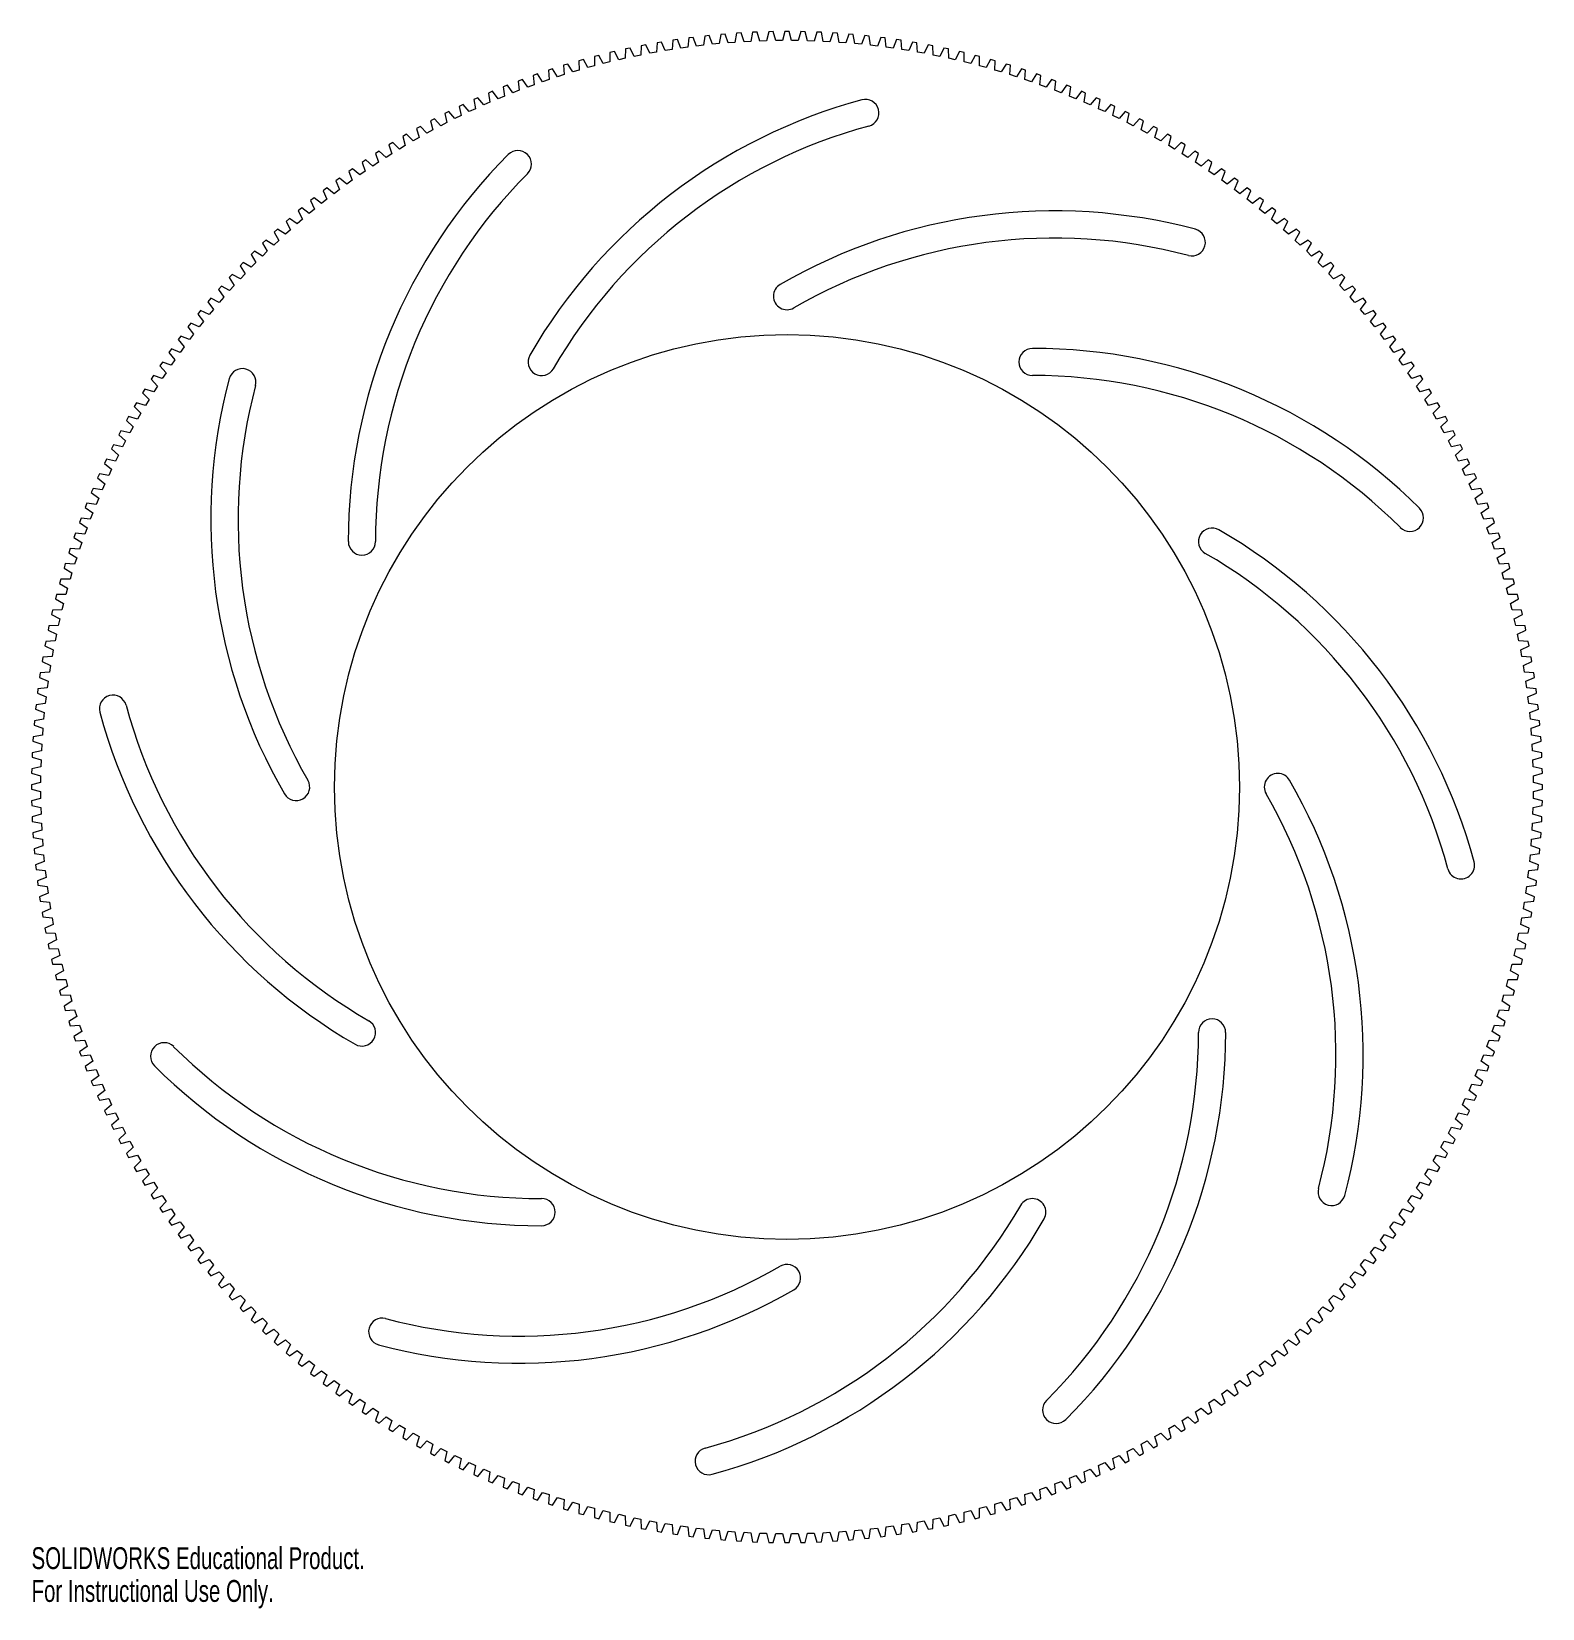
# Model space of a CAD drawing. Header units: millimetres. Extents: x -167 to 167, y -182 to 167.
import ezdxf

# ---------------------------------------------------------------- set-up
doc = ezdxf.new("R2010")
doc.units = ezdxf.units.MM
doc.styles.add('SLDTEXTSTYLE0', font='TXT', dxfattribs={"width": 0.7})

msp = doc.modelspace()

# ---------------------------------------------------------------- linework, layer by layer
at = {"color": 7, "linetype": 'Continuous', "lineweight": 15}
for p, q in [((-32.2, 163.86), (-32.31, 161.81)), ((-31.22, 164.05), (-32.2, 163.86)), ((-30.35, 162.19), (-31.22, 164.05)), ((-28.72, 164.51), (-28.87, 162.45)), ((-27.73, 164.68), (-28.72, 164.51)), ((-26.9, 162.79), (-27.73, 164.68)), ((-25.22, 165.08), (-25.42, 163.03)), ((-24.23, 165.23), (-25.22, 165.08)), ((-23.44, 163.33), (-24.23, 165.23)), ((-21.71, 165.58), (-21.95, 163.53)), ((-20.72, 165.71), (-21.71, 165.58)), ((-19.97, 163.79), (-20.72, 165.71)), ((-18.47, 163.96), (-19.97, 163.79)), ((-18.19, 166), (-18.47, 163.96)), ((-17.19, 166.11), (-18.19, 166)), ((-16.48, 164.17), (-17.19, 166.11)), ((-14.99, 164.32), (-16.48, 164.17)), ((-14.66, 166.35), (-14.99, 164.32)), ((-13.66, 166.44), (-14.66, 166.35)), ((-13, 164.49), (-13.66, 166.44)), ((-11.5, 164.6), (-13, 164.49)), ((-11.13, 166.63), (-11.5, 164.6)), ((-10.13, 166.69), (-11.13, 166.63)), ((-9.5, 164.73), (-10.13, 166.69)), ((-8, 164.81), (-9.5, 164.73)), ((-7.59, 166.83), (-8, 164.81)), ((-6.59, 166.87), (-7.59, 166.83)), ((-6, 164.89), (-6.59, 166.87)), ((-4.5, 164.94), (-6, 164.89)), ((-4.04, 166.95), (-4.5, 164.94)), ((-3.04, 166.97), (-4.04, 166.95)), ((-2.5, 164.98), (-3.04, 166.97)), ((-1, 165), (-2.5, 164.98)), ((-0.5, 167), (-1, 165)), ((0.5, 167), (-0.5, 167)), ((1, 165), (0.5, 167)), ((2.5, 164.98), (1, 165)), ((3.04, 166.97), (2.5, 164.98)), ((4.04, 166.95), (3.04, 166.97)), ((4.5, 164.94), (4.04, 166.95)), ((6, 164.89), (4.5, 164.94)), ((6.59, 166.87), (6, 164.89)), ((7.59, 166.83), (6.59, 166.87)), ((8, 164.81), (7.59, 166.83)), ((9.5, 164.73), (8, 164.81)), ((10.13, 166.69), (9.5, 164.73)), ((11.13, 166.63), (10.13, 166.69)), ((11.5, 164.6), (11.13, 166.63)), ((13, 164.49), (11.5, 164.6)), ((13.66, 166.44), (13, 164.49)), ((14.66, 166.35), (13.66, 166.44)), ((14.99, 164.32), (14.66, 166.35)), ((16.48, 164.17), (14.99, 164.32)), ((17.19, 166.11), (16.48, 164.17)), ((18.19, 166), (17.19, 166.11)), ((18.47, 163.96), (18.19, 166)), ((19.97, 163.79), (18.47, 163.96)), ((20.72, 165.71), (19.97, 163.79)), ((21.71, 165.58), (20.72, 165.71)), ((21.95, 163.53), (21.71, 165.58)), ((24.23, 165.23), (23.44, 163.33)), ((25.22, 165.08), (24.23, 165.23)), ((25.42, 163.03), (25.22, 165.08)), ((27.73, 164.68), (26.9, 162.79)), ((28.72, 164.51), (27.73, 164.68)), ((28.87, 162.45), (28.72, 164.51)), ((31.22, 164.05), (30.35, 162.19)), ((32.2, 163.86), (31.22, 164.05)), ((32.31, 161.81), (32.2, 163.86)), ((-45.02, 160.82), (-45.98, 160.54)), ((-45.98, 160.54), (-45.92, 158.48)), ((-43.99, 159.03), (-45.02, 160.82)), ((-41.6, 161.73), (-42.56, 161.48)), ((-42.56, 161.48), (-42.54, 159.42)), ((-40.61, 159.92), (-41.6, 161.73)), ((-39.13, 162.35), (-39.15, 160.29)), ((-38.15, 162.58), (-39.13, 162.35)), ((-37.2, 160.75), (-38.15, 162.58)), ((-35.74, 161.08), (-37.2, 160.75)), ((-35.67, 163.14), (-35.74, 161.08)), ((-34.69, 163.35), (-35.67, 163.14)), ((-33.78, 161.5), (-34.69, 163.35)), ((-32.31, 161.81), (-33.78, 161.5)), ((-28.87, 162.45), (-30.35, 162.19)), ((-25.42, 163.03), (-26.9, 162.79)), ((-21.95, 163.53), (-23.44, 163.33)), ((23.44, 163.33), (21.95, 163.53)), ((26.9, 162.79), (25.42, 163.03)), ((30.35, 162.19), (28.87, 162.45)), ((33.78, 161.5), (32.31, 161.81)), ((34.69, 163.35), (33.78, 161.5)), ((35.67, 163.14), (34.69, 163.35)), ((35.74, 161.08), (35.67, 163.14)), ((37.2, 160.75), (35.74, 161.08)), ((38.15, 162.58), (37.2, 160.75)), ((39.13, 162.35), (38.15, 162.58)), ((39.15, 160.29), (39.13, 162.35)), ((41.6, 161.73), (40.61, 159.92)), ((42.56, 161.48), (41.6, 161.73)), ((42.54, 159.42), (42.56, 161.48)), ((45.02, 160.82), (43.99, 159.03)), ((45.98, 160.54), (45.02, 160.82)), ((45.92, 158.48), (45.98, 160.54)), ((-55.16, 157.62), (-56.1, 157.29)), ((-56.1, 157.29), (-55.91, 155.24)), ((-54.02, 155.91), (-55.16, 157.62)), ((-51.8, 158.76), (-52.75, 158.45)), ((-52.75, 158.45), (-52.6, 156.39)), ((-50.7, 157.02), (-51.8, 158.76)), ((-49.27, 157.47), (-50.7, 157.02)), ((-48.42, 159.82), (-49.38, 159.53)), ((-49.38, 159.53), (-49.27, 157.47)), ((-47.36, 158.06), (-48.42, 159.82)), ((-45.92, 158.48), (-47.36, 158.06)), ((-42.54, 159.42), (-43.99, 159.03)), ((-39.15, 160.29), (-40.61, 159.92)), ((40.61, 159.92), (39.15, 160.29)), ((43.99, 159.03), (42.54, 159.42)), ((47.36, 158.06), (45.92, 158.48)), ((48.42, 159.82), (47.36, 158.06)), ((49.38, 159.53), (48.42, 159.82)), ((49.27, 157.47), (49.38, 159.53)), ((50.7, 157.02), (49.27, 157.47)), ((51.8, 158.76), (50.7, 157.02)), ((52.75, 158.45), (51.8, 158.76)), ((52.6, 156.39), (52.75, 158.45)), ((55.16, 157.62), (54.02, 155.91)), ((56.1, 157.29), (55.16, 157.62)), ((55.91, 155.24), (56.1, 157.29)), ((-65.08, 153.79), (-66, 153.4)), ((-66, 153.4), (-65.68, 151.37)), ((-63.84, 152.15), (-65.08, 153.79)), ((-61.8, 155.14), (-62.73, 154.77)), ((-62.73, 154.77), (-62.45, 152.73)), ((-60.59, 153.47), (-61.8, 155.14)), ((-59.19, 154.02), (-60.59, 153.47)), ((-58.5, 156.42), (-59.43, 156.06)), ((-59.43, 156.06), (-59.19, 154.02)), ((-57.32, 154.72), (-58.5, 156.42)), ((-55.91, 155.24), (-57.32, 154.72)), ((-52.6, 156.39), (-54.02, 155.91)), ((54.02, 155.91), (52.6, 156.39)), ((57.32, 154.72), (55.91, 155.24)), ((58.5, 156.42), (57.32, 154.72)), ((59.43, 156.06), (58.5, 156.42)), ((59.19, 154.02), (59.43, 156.06)), ((60.59, 153.47), (59.19, 154.02)), ((61.8, 155.14), (60.59, 153.47)), ((62.73, 154.77), (61.8, 155.14)), ((62.45, 152.73), (62.73, 154.77)), ((65.08, 153.79), (63.84, 152.15)), ((66, 153.4), (65.08, 153.79)), ((65.68, 151.37), (66, 153.4)), ((-71.55, 150.89), (-72.45, 150.46)), ((-72.45, 150.46), (-72.04, 148.44)), ((-70.24, 149.3), (-71.55, 150.89)), ((-68.87, 149.94), (-70.24, 149.3)), ((-68.33, 152.38), (-69.24, 151.97)), ((-69.24, 151.97), (-68.87, 149.94)), ((-67.05, 150.76), (-68.33, 152.38)), ((-65.68, 151.37), (-67.05, 150.76)), ((-62.45, 152.73), (-63.84, 152.15)), ((63.84, 152.15), (62.45, 152.73)), ((67.05, 150.76), (65.68, 151.37)), ((68.33, 152.38), (67.05, 150.76)), ((69.24, 151.97), (68.33, 152.38)), ((68.87, 149.94), (69.24, 151.97)), ((70.24, 149.3), (68.87, 149.94)), ((71.55, 150.89), (70.24, 149.3)), ((72.45, 150.46), (71.55, 150.89)), ((72.04, 148.44), (72.45, 150.46)), ((-77.89, 147.72), (-78.77, 147.25)), ((-78.77, 147.25), (-78.28, 145.25)), ((-76.51, 146.19), (-77.89, 147.72)), ((-75.18, 146.88), (-76.51, 146.19)), ((-74.74, 149.34), (-75.63, 148.89)), ((-75.63, 148.89), (-75.18, 146.88)), ((-73.39, 147.78), (-74.74, 149.34)), ((-72.04, 148.44), (-73.39, 147.78)), ((73.39, 147.78), (72.04, 148.44)), ((74.74, 149.34), (73.39, 147.78)), ((75.63, 148.89), (74.74, 149.34)), ((75.18, 146.88), (75.63, 148.89)), ((76.51, 146.19), (75.18, 146.88)), ((77.89, 147.72), (76.51, 146.19)), ((78.77, 147.25), (77.89, 147.72)), ((78.28, 145.25), (78.77, 147.25)), ((-84.09, 144.28), (-84.95, 143.78)), ((-84.95, 143.78), (-84.37, 141.8)), ((-82.64, 142.81), (-84.09, 144.28)), ((-81.34, 143.56), (-82.64, 142.81)), ((-81.01, 146.03), (-81.88, 145.55)), ((-81.88, 145.55), (-81.34, 143.56)), ((-79.6, 144.53), (-81.01, 146.03)), ((-78.28, 145.25), (-79.6, 144.53)), ((79.6, 144.53), (78.28, 145.25)), ((81.01, 146.03), (79.6, 144.53)), ((81.88, 145.55), (81.01, 146.03)), ((81.34, 143.56), (81.88, 145.55)), ((82.64, 142.81), (81.34, 143.56)), ((84.09, 144.28), (82.64, 142.81)), ((84.95, 143.78), (84.09, 144.28)), ((84.37, 141.8), (84.95, 143.78)), ((-90.14, 140.58), (-90.98, 140.04)), ((-90.98, 140.04), (-90.31, 138.09)), ((-88.63, 139.17), (-90.14, 140.58)), ((-87.36, 139.98), (-88.63, 139.17)), ((-87.13, 142.46), (-87.98, 141.94)), ((-87.98, 141.94), (-87.36, 139.98)), ((-85.66, 141.02), (-87.13, 142.46)), ((-84.37, 141.8), (-85.66, 141.02)), ((85.66, 141.02), (84.37, 141.8)), ((87.13, 142.46), (85.66, 141.02)), ((87.98, 141.94), (87.13, 142.46)), ((87.36, 139.98), (87.98, 141.94)), ((88.63, 139.17), (87.36, 139.98)), ((90.14, 140.58), (88.63, 139.17)), ((90.98, 140.04), (90.14, 140.58)), ((90.31, 138.09), (90.98, 140.04)), ((-96.02, 136.63), (-96.84, 136.05)), ((-96.84, 136.05), (-96.09, 134.13)), ((-94.46, 135.29), (-96.02, 136.63)), ((-93.22, 136.14), (-94.46, 135.29)), ((-93.1, 138.64), (-93.93, 138.08)), ((-93.93, 138.08), (-93.22, 136.14)), ((-91.57, 137.26), (-93.1, 138.64)), ((-90.31, 138.09), (-91.57, 137.26)), ((91.57, 137.26), (90.31, 138.09)), ((93.1, 138.64), (91.57, 137.26)), ((93.93, 138.08), (93.1, 138.64)), ((93.22, 136.14), (93.93, 138.08)), ((94.46, 135.29), (93.22, 136.14)), ((96.02, 136.63), (94.46, 135.29)), ((96.84, 136.05), (96.02, 136.63)), ((96.09, 134.13), (96.84, 136.05)), ((-98.9, 134.56), (-99.7, 133.97)), ((-99.7, 133.97), (-98.92, 132.06)), ((-97.31, 133.25), (-98.9, 134.56)), ((-96.09, 134.13), (-97.31, 133.25)), ((97.31, 133.25), (96.09, 134.13)), ((98.9, 134.56), (97.31, 133.25)), ((99.7, 133.97), (98.9, 134.56)), ((98.92, 132.06), (99.7, 133.97)), ((-104.52, 130.24), (-105.3, 129.62)), ((-105.3, 129.62), (-104.43, 127.75)), ((-102.88, 129), (-104.52, 130.24)), ((-101.7, 129.93), (-102.88, 129)), ((-101.73, 132.43), (-102.52, 131.82)), ((-102.52, 131.82), (-101.7, 129.93)), ((-100.12, 131.16), (-101.73, 132.43)), ((-98.92, 132.06), (-100.12, 131.16)), ((100.12, 131.16), (98.92, 132.06)), ((101.73, 132.43), (100.12, 131.16)), ((101.7, 129.93), (102.52, 131.82)), ((102.88, 129), (101.7, 129.93)), ((102.52, 131.82), (101.73, 132.43)), ((104.52, 130.24), (102.88, 129)), ((104.43, 127.75), (105.3, 129.62)), ((105.3, 129.62), (104.52, 130.24)), ((-109.96, 125.69), (-110.71, 125.03)), ((-108.26, 124.52), (-109.96, 125.69)), ((-107.12, 125.5), (-108.26, 124.52)), ((-107.26, 128), (-108.03, 127.35)), ((-108.03, 127.35), (-107.12, 125.5)), ((-105.59, 126.79), (-107.26, 128)), ((-104.43, 127.75), (-105.59, 126.79)), ((105.59, 126.79), (104.43, 127.75)), ((107.26, 128), (105.59, 126.79)), ((107.12, 125.5), (108.03, 127.35)), ((108.26, 124.52), (107.12, 125.5)), ((108.03, 127.35), (107.26, 128)), ((109.96, 125.69), (108.26, 124.52)), ((110.71, 125.03), (109.96, 125.69)), ((-112.6, 123.33), (-113.33, 122.65)), ((-113.33, 122.65), (-112.35, 120.84)), ((-110.88, 122.19), (-112.6, 123.33)), ((-109.76, 123.2), (-110.88, 122.19)), ((-110.71, 125.03), (-109.76, 123.2)), ((109.76, 123.2), (110.71, 125.03)), ((110.88, 122.19), (109.76, 123.2)), ((112.6, 123.33), (110.88, 122.19)), ((112.35, 120.84), (113.33, 122.65)), ((113.33, 122.65), (112.6, 123.33)), ((-115.19, 120.91), (-115.91, 120.22)), ((-115.91, 120.22), (-114.89, 118.43)), ((-113.45, 119.81), (-115.19, 120.91)), ((-112.35, 120.84), (-113.45, 119.81)), ((113.45, 119.81), (112.35, 120.84)), ((115.19, 120.91), (113.45, 119.81)), ((114.89, 118.43), (115.91, 120.22)), ((115.91, 120.22), (115.19, 120.91)), ((-120.22, 115.91), (-120.91, 115.19)), ((-120.91, 115.19), (-119.81, 113.45)), ((-118.43, 114.89), (-120.22, 115.91)), ((-117.73, 118.44), (-118.44, 117.73)), ((-118.44, 117.73), (-117.38, 115.96)), ((-117.38, 115.96), (-118.43, 114.89)), ((-115.96, 117.38), (-117.73, 118.44)), ((-114.89, 118.43), (-115.96, 117.38)), ((115.96, 117.38), (114.89, 118.43)), ((117.73, 118.44), (115.96, 117.38)), ((117.38, 115.96), (118.44, 117.73)), ((118.43, 114.89), (117.38, 115.96)), ((118.44, 117.73), (117.73, 118.44)), ((120.22, 115.91), (118.43, 114.89)), ((119.81, 113.45), (120.91, 115.19)), ((120.91, 115.19), (120.22, 115.91)), ((-122.65, 113.33), (-123.33, 112.6)), ((-123.33, 112.6), (-122.19, 110.88)), ((-120.84, 112.35), (-122.65, 113.33)), ((-119.81, 113.45), (-120.84, 112.35)), ((120.84, 112.35), (119.81, 113.45)), ((122.65, 113.33), (120.84, 112.35)), ((122.19, 110.88), (123.33, 112.6)), ((123.33, 112.6), (122.65, 113.33)), ((-125.03, 110.71), (-125.69, 109.96)), ((-125.69, 109.96), (-124.52, 108.26)), ((-124.52, 108.26), (-125.5, 107.12)), ((-123.2, 109.76), (-125.03, 110.71)), ((-122.19, 110.88), (-123.2, 109.76)), ((123.2, 109.76), (122.19, 110.88)), ((125.03, 110.71), (123.2, 109.76)), ((124.52, 108.26), (125.69, 109.96)), ((125.5, 107.12), (124.52, 108.26)), ((125.69, 109.96), (125.03, 110.71)), ((-129.62, 105.3), (-130.24, 104.52)), ((-127.75, 104.43), (-129.62, 105.3)), ((-127.35, 108.03), (-128, 107.26)), ((-128, 107.26), (-126.79, 105.59)), ((-126.79, 105.59), (-127.75, 104.43)), ((-125.5, 107.12), (-127.35, 108.03)), ((127.35, 108.03), (125.5, 107.12)), ((126.79, 105.59), (128, 107.26)), ((127.75, 104.43), (126.79, 105.59)), ((128, 107.26), (127.35, 108.03)), ((129.62, 105.3), (127.75, 104.43)), ((130.24, 104.52), (129.62, 105.3)), ((-131.82, 102.52), (-132.43, 101.73)), ((-132.43, 101.73), (-131.16, 100.12)), ((-129.93, 101.7), (-131.82, 102.52)), ((-130.24, 104.52), (-129, 102.88)), ((-129, 102.88), (-129.93, 101.7)), ((129, 102.88), (130.24, 104.52)), ((129.93, 101.7), (129, 102.88)), ((131.82, 102.52), (129.93, 101.7)), ((131.16, 100.12), (132.43, 101.73)), ((132.43, 101.73), (131.82, 102.52)), ((-133.97, 99.7), (-134.56, 98.9)), ((-134.56, 98.9), (-133.25, 97.31)), ((-132.06, 98.92), (-133.97, 99.7)), ((-131.16, 100.12), (-132.06, 98.92)), ((132.06, 98.92), (131.16, 100.12)), ((133.97, 99.7), (132.06, 98.92)), ((133.25, 97.31), (134.56, 98.9)), ((134.56, 98.9), (133.97, 99.7)), ((-136.05, 96.84), (-136.63, 96.02)), ((-136.63, 96.02), (-135.29, 94.46)), ((-135.29, 94.46), (-136.14, 93.22)), ((-134.13, 96.09), (-136.05, 96.84)), ((-133.25, 97.31), (-134.13, 96.09)), ((134.13, 96.09), (133.25, 97.31)), ((136.05, 96.84), (134.13, 96.09)), ((135.29, 94.46), (136.63, 96.02)), ((136.14, 93.22), (135.29, 94.46)), ((136.63, 96.02), (136.05, 96.84)), ((-140.04, 90.98), (-140.58, 90.14)), ((-138.09, 90.31), (-140.04, 90.98)), ((-138.08, 93.93), (-138.64, 93.1)), ((-138.64, 93.1), (-137.26, 91.57)), ((-137.26, 91.57), (-138.09, 90.31)), ((-136.14, 93.22), (-138.08, 93.93)), ((138.08, 93.93), (136.14, 93.22)), ((137.26, 91.57), (138.64, 93.1)), ((138.09, 90.31), (137.26, 91.57)), ((138.64, 93.1), (138.08, 93.93)), ((140.04, 90.98), (138.09, 90.31)), ((140.58, 90.14), (140.04, 90.98)), ((-141.94, 87.98), (-142.46, 87.13)), ((-139.98, 87.36), (-141.94, 87.98)), ((-140.58, 90.14), (-139.17, 88.63)), ((-139.17, 88.63), (-139.98, 87.36)), ((139.17, 88.63), (140.58, 90.14)), ((139.98, 87.36), (139.17, 88.63)), ((141.94, 87.98), (139.98, 87.36)), ((142.46, 87.13), (141.94, 87.98)), ((-143.78, 84.95), (-144.28, 84.09)), ((-144.28, 84.09), (-142.81, 82.64)), ((-141.8, 84.37), (-143.78, 84.95)), ((-142.46, 87.13), (-141.02, 85.66)), ((-141.02, 85.66), (-141.8, 84.37)), ((141.02, 85.66), (142.46, 87.13)), ((141.8, 84.37), (141.02, 85.66)), ((143.78, 84.95), (141.8, 84.37)), ((142.81, 82.64), (144.28, 84.09)), ((144.28, 84.09), (143.78, 84.95)), ((-145.55, 81.88), (-146.03, 81.01)), ((-146.03, 81.01), (-144.53, 79.6)), ((-143.56, 81.34), (-145.55, 81.88)), ((-142.81, 82.64), (-143.56, 81.34)), ((143.56, 81.34), (142.81, 82.64)), ((145.55, 81.88), (143.56, 81.34)), ((144.53, 79.6), (146.03, 81.01)), ((146.03, 81.01), (145.55, 81.88)), ((-147.25, 78.77), (-147.72, 77.89)), ((-147.72, 77.89), (-146.19, 76.51)), ((-145.25, 78.28), (-147.25, 78.77)), ((-144.53, 79.6), (-145.25, 78.28)), ((145.25, 78.28), (144.53, 79.6)), ((147.25, 78.77), (145.25, 78.28)), ((146.19, 76.51), (147.72, 77.89)), ((147.72, 77.89), (147.25, 78.77)), ((-148.89, 75.63), (-149.34, 74.74)), ((-149.34, 74.74), (-147.78, 73.39)), ((-146.88, 75.18), (-148.89, 75.63)), ((-147.78, 73.39), (-148.44, 72.04)), ((-146.19, 76.51), (-146.88, 75.18)), ((146.88, 75.18), (146.19, 76.51)), ((148.89, 75.63), (146.88, 75.18)), ((147.78, 73.39), (149.34, 74.74)), ((148.44, 72.04), (147.78, 73.39)), ((149.34, 74.74), (148.89, 75.63)), ((-150.46, 72.45), (-150.89, 71.55)), ((-150.89, 71.55), (-149.3, 70.24)), ((-148.44, 72.04), (-150.46, 72.45)), ((-149.3, 70.24), (-149.94, 68.87)), ((150.46, 72.45), (148.44, 72.04)), ((149.3, 70.24), (150.89, 71.55)), ((149.94, 68.87), (149.3, 70.24)), ((150.89, 71.55), (150.46, 72.45)), ((-151.97, 69.24), (-152.38, 68.33)), ((-152.38, 68.33), (-150.76, 67.05)), ((-149.94, 68.87), (-151.97, 69.24)), ((-150.76, 67.05), (-151.37, 65.68)), ((151.97, 69.24), (149.94, 68.87)), ((150.76, 67.05), (152.38, 68.33)), ((151.37, 65.68), (150.76, 67.05)), ((152.38, 68.33), (151.97, 69.24)), ((-153.4, 66), (-153.79, 65.08)), ((-153.79, 65.08), (-152.15, 63.84)), ((-151.37, 65.68), (-153.4, 66)), ((-152.15, 63.84), (-152.73, 62.45)), ((153.4, 66), (151.37, 65.68)), ((152.15, 63.84), (153.79, 65.08)), ((152.73, 62.45), (152.15, 63.84)), ((153.79, 65.08), (153.4, 66)), ((-156.06, 59.43), (-156.42, 58.5)), ((-154.02, 59.19), (-156.06, 59.43)), ((-154.77, 62.73), (-155.14, 61.8)), ((-155.14, 61.8), (-153.47, 60.59)), ((-152.73, 62.45), (-154.77, 62.73)), ((-153.47, 60.59), (-154.02, 59.19)), ((154.77, 62.73), (152.73, 62.45)), ((153.47, 60.59), (155.14, 61.8)), ((154.02, 59.19), (153.47, 60.59)), ((156.06, 59.43), (154.02, 59.19)), ((155.14, 61.8), (154.77, 62.73)), ((156.42, 58.5), (156.06, 59.43)), ((-157.29, 56.1), (-157.62, 55.16)), ((-155.24, 55.91), (-157.29, 56.1)), ((-156.42, 58.5), (-154.72, 57.32)), ((-154.72, 57.32), (-155.24, 55.91)), ((154.72, 57.32), (156.42, 58.5)), ((155.24, 55.91), (154.72, 57.32)), ((157.29, 56.1), (155.24, 55.91)), ((157.62, 55.16), (157.29, 56.1)), ((-158.45, 52.75), (-158.76, 51.8)), ((-156.39, 52.6), (-158.45, 52.75)), ((-157.62, 55.16), (-155.91, 54.02)), ((-155.91, 54.02), (-156.39, 52.6)), ((155.91, 54.02), (157.62, 55.16)), ((156.39, 52.6), (155.91, 54.02)), ((158.45, 52.75), (156.39, 52.6)), ((158.76, 51.8), (158.45, 52.75)), ((-159.53, 49.38), (-159.82, 48.42)), ((-157.47, 49.27), (-159.53, 49.38)), ((-158.76, 51.8), (-157.02, 50.7)), ((-157.02, 50.7), (-157.47, 49.27)), ((157.02, 50.7), (158.76, 51.8)), ((157.47, 49.27), (157.02, 50.7)), ((159.53, 49.38), (157.47, 49.27)), ((159.82, 48.42), (159.53, 49.38)), ((-160.54, 45.98), (-160.82, 45.02)), ((-158.48, 45.92), (-160.54, 45.98)), ((-159.82, 48.42), (-158.06, 47.36)), ((-158.06, 47.36), (-158.48, 45.92)), ((158.06, 47.36), (159.82, 48.42)), ((158.48, 45.92), (158.06, 47.36)), ((160.54, 45.98), (158.48, 45.92)), ((160.82, 45.02), (160.54, 45.98)), ((-161.48, 42.56), (-161.73, 41.6)), ((-159.42, 42.54), (-161.48, 42.56)), ((-160.82, 45.02), (-159.03, 43.99)), ((-159.03, 43.99), (-159.42, 42.54)), ((159.03, 43.99), (160.82, 45.02)), ((159.42, 42.54), (159.03, 43.99)), ((161.48, 42.56), (159.42, 42.54)), ((161.73, 41.6), (161.48, 42.56)), ((-162.35, 39.13), (-162.58, 38.15)), ((-160.29, 39.15), (-162.35, 39.13)), ((-161.73, 41.6), (-159.92, 40.61)), ((-159.92, 40.61), (-160.29, 39.15)), ((159.92, 40.61), (161.73, 41.6)), ((160.29, 39.15), (159.92, 40.61)), ((162.35, 39.13), (160.29, 39.15)), ((162.58, 38.15), (162.35, 39.13)), ((-163.14, 35.67), (-163.35, 34.69)), ((-161.08, 35.74), (-163.14, 35.67)), ((-162.58, 38.15), (-160.75, 37.2)), ((-160.75, 37.2), (-161.08, 35.74)), ((160.75, 37.2), (162.58, 38.15)), ((161.08, 35.74), (160.75, 37.2)), ((163.14, 35.67), (161.08, 35.74)), ((163.35, 34.69), (163.14, 35.67)), ((-163.86, 32.2), (-164.05, 31.22)), ((-161.81, 32.31), (-163.86, 32.2)), ((-163.35, 34.69), (-161.5, 33.78)), ((-161.5, 33.78), (-161.81, 32.31)), ((161.5, 33.78), (163.35, 34.69)), ((161.81, 32.31), (161.5, 33.78)), ((163.86, 32.2), (161.81, 32.31)), ((164.05, 31.22), (163.86, 32.2)), ((-164.51, 28.72), (-164.68, 27.73)), ((-162.45, 28.87), (-164.51, 28.72)), ((-164.05, 31.22), (-162.19, 30.35)), ((-162.19, 30.35), (-162.45, 28.87)), ((162.19, 30.35), (164.05, 31.22)), ((162.45, 28.87), (162.19, 30.35)), ((164.51, 28.72), (162.45, 28.87)), ((164.68, 27.73), (164.51, 28.72)), ((-165.08, 25.22), (-165.23, 24.23)), ((-163.03, 25.42), (-165.08, 25.22)), ((-164.68, 27.73), (-162.79, 26.9)), ((-162.79, 26.9), (-163.03, 25.42)), ((162.79, 26.9), (164.68, 27.73)), ((163.03, 25.42), (162.79, 26.9)), ((165.08, 25.22), (163.03, 25.42)), ((165.23, 24.23), (165.08, 25.22)), ((-165.58, 21.71), (-165.71, 20.72)), ((-163.53, 21.95), (-165.58, 21.71)), ((-165.23, 24.23), (-163.33, 23.44)), ((-163.33, 23.44), (-163.53, 21.95)), ((163.33, 23.44), (165.23, 24.23)), ((163.53, 21.95), (163.33, 23.44)), ((165.58, 21.71), (163.53, 21.95)), ((165.71, 20.72), (165.58, 21.71)), ((-166, 18.19), (-166.11, 17.19)), ((-163.96, 18.47), (-166, 18.19)), ((-165.71, 20.72), (-163.79, 19.97)), ((-163.79, 19.97), (-163.96, 18.47)), ((163.79, 19.97), (165.71, 20.72)), ((163.96, 18.47), (163.79, 19.97)), ((166, 18.19), (163.96, 18.47)), ((166.11, 17.19), (166, 18.19)), ((-166.35, 14.66), (-166.44, 13.66)), ((-164.32, 14.99), (-166.35, 14.66)), ((-166.11, 17.19), (-164.17, 16.48)), ((-164.17, 16.48), (-164.32, 14.99)), ((164.17, 16.48), (166.11, 17.19)), ((164.32, 14.99), (164.17, 16.48)), ((166.35, 14.66), (164.32, 14.99)), ((166.44, 13.66), (166.35, 14.66)), ((-166.63, 11.13), (-166.69, 10.13)), ((-164.6, 11.5), (-166.63, 11.13)), ((-166.44, 13.66), (-164.49, 13)), ((-164.49, 13), (-164.6, 11.5)), ((164.49, 13), (166.44, 13.66)), ((164.6, 11.5), (164.49, 13)), ((166.63, 11.13), (164.6, 11.5)), ((166.69, 10.13), (166.63, 11.13)), ((-166.83, 7.59), (-166.87, 6.59)), ((-164.81, 8), (-166.83, 7.59)), ((-166.69, 10.13), (-164.73, 9.5)), ((-164.73, 9.5), (-164.81, 8)), ((164.73, 9.5), (166.69, 10.13)), ((164.81, 8), (164.73, 9.5)), ((166.83, 7.59), (164.81, 8)), ((166.87, 6.59), (166.83, 7.59)), ((-166.95, 4.04), (-166.97, 3.04)), ((-164.94, 4.5), (-166.95, 4.04)), ((-166.87, 6.59), (-164.89, 6)), ((-164.89, 6), (-164.94, 4.5)), ((164.89, 6), (166.87, 6.59)), ((164.94, 4.5), (164.89, 6)), ((166.95, 4.04), (164.94, 4.5)), ((166.97, 3.04), (166.95, 4.04)), ((-165, 1), (-167, 0.5)), ((-167, 0.5), (-167, -0.5)), ((-166.97, 3.04), (-164.98, 2.5)), ((-164.98, 2.5), (-165, 1)), ((164.98, 2.5), (166.97, 3.04)), ((165, 1), (164.98, 2.5)), ((167, 0.5), (165, 1)), ((167, -0.5), (167, 0.5)), ((-167, -0.5), (-165, -1)), ((-164.98, -2.5), (-166.97, -3.04)), ((-166.97, -3.04), (-166.95, -4.04)), ((-165, -1), (-164.98, -2.5)), ((164.98, -2.5), (165, -1)), ((166.97, -3.04), (164.98, -2.5)), ((165, -1), (167, -0.5)), ((166.95, -4.04), (166.97, -3.04)), ((-166.95, -4.04), (-164.94, -4.5)), ((-164.89, -6), (-166.87, -6.59)), ((-166.87, -6.59), (-166.83, -7.59)), ((-164.94, -4.5), (-164.89, -6)), ((164.89, -6), (164.94, -4.5)), ((166.87, -6.59), (164.89, -6)), ((164.94, -4.5), (166.95, -4.04)), ((166.83, -7.59), (166.87, -6.59)), ((-166.83, -7.59), (-164.81, -8)), ((-164.73, -9.5), (-166.69, -10.13)), ((-166.69, -10.13), (-166.63, -11.13)), ((-164.81, -8), (-164.73, -9.5)), ((164.73, -9.5), (164.81, -8)), ((166.69, -10.13), (164.73, -9.5)), ((164.81, -8), (166.83, -7.59)), ((166.63, -11.13), (166.69, -10.13)), ((-166.63, -11.13), (-164.6, -11.5)), ((-164.49, -13), (-166.44, -13.66)), ((-166.44, -13.66), (-166.35, -14.66)), ((-164.6, -11.5), (-164.49, -13)), ((164.49, -13), (164.6, -11.5)), ((166.44, -13.66), (164.49, -13)), ((164.6, -11.5), (166.63, -11.13)), ((166.35, -14.66), (166.44, -13.66)), ((-166.35, -14.66), (-164.32, -14.99)), ((-164.17, -16.48), (-166.11, -17.19)), ((-166.11, -17.19), (-166, -18.19)), ((-164.32, -14.99), (-164.17, -16.48)), ((164.17, -16.48), (164.32, -14.99)), ((166.11, -17.19), (164.17, -16.48)), ((164.32, -14.99), (166.35, -14.66)), ((166, -18.19), (166.11, -17.19)), ((-166, -18.19), (-163.96, -18.47)), ((-163.79, -19.97), (-165.71, -20.72)), ((-165.71, -20.72), (-165.58, -21.71)), ((-163.96, -18.47), (-163.79, -19.97)), ((163.79, -19.97), (163.96, -18.47)), ((165.71, -20.72), (163.79, -19.97)), ((163.96, -18.47), (166, -18.19)), ((165.58, -21.71), (165.71, -20.72)), ((-165.58, -21.71), (-163.53, -21.95)), ((-163.33, -23.44), (-165.23, -24.23)), ((-165.23, -24.23), (-165.08, -25.22)), ((-163.53, -21.95), (-163.33, -23.44)), ((163.33, -23.44), (163.53, -21.95)), ((165.23, -24.23), (163.33, -23.44)), ((163.53, -21.95), (165.58, -21.71)), ((165.08, -25.22), (165.23, -24.23)), ((-165.08, -25.22), (-163.03, -25.42)), ((-162.79, -26.9), (-164.68, -27.73)), ((-164.68, -27.73), (-164.51, -28.72)), ((-163.03, -25.42), (-162.79, -26.9)), ((162.79, -26.9), (163.03, -25.42)), ((164.68, -27.73), (162.79, -26.9)), ((163.03, -25.42), (165.08, -25.22)), ((164.51, -28.72), (164.68, -27.73)), ((-164.51, -28.72), (-162.45, -28.87)), ((-162.19, -30.35), (-164.05, -31.22)), ((-164.05, -31.22), (-163.86, -32.2)), ((-162.45, -28.87), (-162.19, -30.35)), ((162.19, -30.35), (162.45, -28.87)), ((164.05, -31.22), (162.19, -30.35)), ((162.45, -28.87), (164.51, -28.72)), ((163.86, -32.2), (164.05, -31.22)), ((-163.86, -32.2), (-161.81, -32.31)), ((-161.5, -33.78), (-163.35, -34.69)), ((-163.35, -34.69), (-163.14, -35.67)), ((-161.81, -32.31), (-161.5, -33.78)), ((161.5, -33.78), (161.81, -32.31)), ((163.35, -34.69), (161.5, -33.78)), ((161.81, -32.31), (163.86, -32.2)), ((163.14, -35.67), (163.35, -34.69)), ((-163.14, -35.67), (-161.08, -35.74)), ((-160.75, -37.2), (-162.58, -38.15)), ((-162.58, -38.15), (-162.35, -39.13)), ((-161.08, -35.74), (-160.75, -37.2)), ((160.75, -37.2), (161.08, -35.74)), ((162.58, -38.15), (160.75, -37.2)), ((161.08, -35.74), (163.14, -35.67)), ((162.35, -39.13), (162.58, -38.15)), ((-162.35, -39.13), (-160.29, -39.15)), ((-159.92, -40.61), (-161.73, -41.6)), ((-161.73, -41.6), (-161.48, -42.56)), ((-160.29, -39.15), (-159.92, -40.61)), ((159.92, -40.61), (160.29, -39.15)), ((161.73, -41.6), (159.92, -40.61)), ((160.29, -39.15), (162.35, -39.13)), ((161.48, -42.56), (161.73, -41.6)), ((-161.48, -42.56), (-159.42, -42.54)), ((-159.03, -43.99), (-160.82, -45.02)), ((-160.82, -45.02), (-160.54, -45.98)), ((-159.42, -42.54), (-159.03, -43.99)), ((159.03, -43.99), (159.42, -42.54)), ((160.82, -45.02), (159.03, -43.99)), ((159.42, -42.54), (161.48, -42.56)), ((160.54, -45.98), (160.82, -45.02)), ((-160.54, -45.98), (-158.48, -45.92)), ((-158.06, -47.36), (-159.82, -48.42)), ((-159.82, -48.42), (-159.53, -49.38)), ((-158.48, -45.92), (-158.06, -47.36)), ((158.06, -47.36), (158.48, -45.92)), ((159.82, -48.42), (158.06, -47.36)), ((158.48, -45.92), (160.54, -45.98)), ((159.53, -49.38), (159.82, -48.42)), ((-159.53, -49.38), (-157.47, -49.27)), ((-157.02, -50.7), (-158.76, -51.8)), ((-158.76, -51.8), (-158.45, -52.75)), ((-157.47, -49.27), (-157.02, -50.7)), ((157.02, -50.7), (157.47, -49.27)), ((158.76, -51.8), (157.02, -50.7)), ((157.47, -49.27), (159.53, -49.38)), ((158.45, -52.75), (158.76, -51.8)), ((-158.45, -52.75), (-156.39, -52.6)), ((-155.91, -54.02), (-157.62, -55.16)), ((-157.62, -55.16), (-157.29, -56.1)), ((-156.39, -52.6), (-155.91, -54.02)), ((155.91, -54.02), (156.39, -52.6)), ((157.62, -55.16), (155.91, -54.02)), ((156.39, -52.6), (158.45, -52.75)), ((157.29, -56.1), (157.62, -55.16)), ((-157.29, -56.1), (-155.24, -55.91)), ((-154.72, -57.32), (-156.42, -58.5)), ((-156.42, -58.5), (-156.06, -59.43)), ((-156.06, -59.43), (-154.02, -59.19)), ((-155.24, -55.91), (-154.72, -57.32)), ((-154.02, -59.19), (-153.47, -60.59)), ((153.47, -60.59), (154.02, -59.19)), ((154.02, -59.19), (156.06, -59.43)), ((154.72, -57.32), (155.24, -55.91)), ((156.42, -58.5), (154.72, -57.32)), ((155.24, -55.91), (157.29, -56.1)), ((156.06, -59.43), (156.42, -58.5)), ((-153.47, -60.59), (-155.14, -61.8)), ((-155.14, -61.8), (-154.77, -62.73)), ((-154.77, -62.73), (-152.73, -62.45)), ((-152.73, -62.45), (-152.15, -63.84)), ((152.15, -63.84), (152.73, -62.45)), ((152.73, -62.45), (154.77, -62.73)), ((155.14, -61.8), (153.47, -60.59)), ((154.77, -62.73), (155.14, -61.8)), ((-152.15, -63.84), (-153.79, -65.08)), ((-153.79, -65.08), (-153.4, -66)), ((-153.4, -66), (-151.37, -65.68)), ((-151.37, -65.68), (-150.76, -67.05)), ((150.76, -67.05), (151.37, -65.68)), ((151.37, -65.68), (153.4, -66)), ((153.79, -65.08), (152.15, -63.84)), ((153.4, -66), (153.79, -65.08)), ((-150.76, -67.05), (-152.38, -68.33)), ((-152.38, -68.33), (-151.97, -69.24)), ((-151.97, -69.24), (-149.94, -68.87)), ((-149.94, -68.87), (-149.3, -70.24)), ((149.3, -70.24), (149.94, -68.87)), ((149.94, -68.87), (151.97, -69.24)), ((152.38, -68.33), (150.76, -67.05)), ((151.97, -69.24), (152.38, -68.33)), ((-149.3, -70.24), (-150.89, -71.55)), ((-150.89, -71.55), (-150.46, -72.45)), ((-150.46, -72.45), (-148.44, -72.04)), ((-148.44, -72.04), (-147.78, -73.39)), ((147.78, -73.39), (148.44, -72.04)), ((148.44, -72.04), (150.46, -72.45)), ((150.89, -71.55), (149.3, -70.24)), ((150.46, -72.45), (150.89, -71.55)), ((-147.78, -73.39), (-149.34, -74.74)), ((-149.34, -74.74), (-148.89, -75.63)), ((-148.89, -75.63), (-146.88, -75.18)), ((-146.19, -76.51), (-147.72, -77.89)), ((-146.88, -75.18), (-146.19, -76.51)), ((146.19, -76.51), (146.88, -75.18)), ((147.72, -77.89), (146.19, -76.51)), ((146.88, -75.18), (148.89, -75.63)), ((149.34, -74.74), (147.78, -73.39)), ((148.89, -75.63), (149.34, -74.74)), ((-147.72, -77.89), (-147.25, -78.77)), ((-147.25, -78.77), (-145.25, -78.28)), ((-144.53, -79.6), (-146.03, -81.01)), ((-145.25, -78.28), (-144.53, -79.6)), ((144.53, -79.6), (145.25, -78.28)), ((146.03, -81.01), (144.53, -79.6)), ((145.25, -78.28), (147.25, -78.77)), ((147.25, -78.77), (147.72, -77.89)), ((-146.03, -81.01), (-145.55, -81.88)), ((-145.55, -81.88), (-143.56, -81.34)), ((-142.81, -82.64), (-144.28, -84.09)), ((-143.56, -81.34), (-142.81, -82.64)), ((142.81, -82.64), (143.56, -81.34)), ((144.28, -84.09), (142.81, -82.64)), ((143.56, -81.34), (145.55, -81.88)), ((145.55, -81.88), (146.03, -81.01)), ((-144.28, -84.09), (-143.78, -84.95)), ((-143.78, -84.95), (-141.8, -84.37)), ((-141.02, -85.66), (-142.46, -87.13)), ((-142.46, -87.13), (-141.94, -87.98)), ((-141.8, -84.37), (-141.02, -85.66)), ((141.02, -85.66), (141.8, -84.37)), ((142.46, -87.13), (141.02, -85.66)), ((141.8, -84.37), (143.78, -84.95)), ((141.94, -87.98), (142.46, -87.13)), ((143.78, -84.95), (144.28, -84.09)), ((-141.94, -87.98), (-139.98, -87.36)), ((-139.17, -88.63), (-140.58, -90.14)), ((-140.58, -90.14), (-140.04, -90.98)), ((-140.04, -90.98), (-138.09, -90.31)), ((-139.98, -87.36), (-139.17, -88.63)), ((-138.09, -90.31), (-137.26, -91.57)), ((137.26, -91.57), (138.09, -90.31)), ((138.09, -90.31), (140.04, -90.98)), ((139.17, -88.63), (139.98, -87.36)), ((140.58, -90.14), (139.17, -88.63)), ((139.98, -87.36), (141.94, -87.98)), ((140.04, -90.98), (140.58, -90.14)), ((-137.26, -91.57), (-138.64, -93.1)), ((-138.64, -93.1), (-138.08, -93.93)), ((-138.08, -93.93), (-136.14, -93.22)), ((-136.14, -93.22), (-135.29, -94.46)), ((135.29, -94.46), (136.14, -93.22)), ((136.14, -93.22), (138.08, -93.93)), ((138.64, -93.1), (137.26, -91.57)), ((138.08, -93.93), (138.64, -93.1)), ((-135.29, -94.46), (-136.63, -96.02)), ((-136.63, -96.02), (-136.05, -96.84)), ((-136.05, -96.84), (-134.13, -96.09)), ((-133.25, -97.31), (-134.56, -98.9)), ((-134.13, -96.09), (-133.25, -97.31)), ((133.25, -97.31), (134.13, -96.09)), ((134.56, -98.9), (133.25, -97.31)), ((134.13, -96.09), (136.05, -96.84)), ((136.63, -96.02), (135.29, -94.46)), ((136.05, -96.84), (136.63, -96.02)), ((-134.56, -98.9), (-133.97, -99.7)), ((-133.97, -99.7), (-132.06, -98.92)), ((-131.16, -100.12), (-132.43, -101.73)), ((-132.06, -98.92), (-131.16, -100.12)), ((131.16, -100.12), (132.06, -98.92)), ((132.43, -101.73), (131.16, -100.12)), ((132.06, -98.92), (133.97, -99.7)), ((133.97, -99.7), (134.56, -98.9)), ((-132.43, -101.73), (-131.82, -102.52)), ((-131.82, -102.52), (-129.93, -101.7)), ((-129, -102.88), (-130.24, -104.52)), ((-130.24, -104.52), (-129.62, -105.3)), ((-129.93, -101.7), (-129, -102.88)), ((-129.62, -105.3), (-127.75, -104.43)), ((-127.75, -104.43), (-126.79, -105.59)), ((126.79, -105.59), (127.75, -104.43)), ((127.75, -104.43), (129.62, -105.3)), ((129, -102.88), (129.93, -101.7)), ((130.24, -104.52), (129, -102.88)), ((129.62, -105.3), (130.24, -104.52)), ((129.93, -101.7), (131.82, -102.52)), ((131.82, -102.52), (132.43, -101.73)), ((-126.79, -105.59), (-128, -107.26)), ((-128, -107.26), (-127.35, -108.03)), ((-127.35, -108.03), (-125.5, -107.12)), ((-125.5, -107.12), (-124.52, -108.26)), ((124.52, -108.26), (125.5, -107.12)), ((125.5, -107.12), (127.35, -108.03)), ((128, -107.26), (126.79, -105.59)), ((127.35, -108.03), (128, -107.26)), ((-124.52, -108.26), (-125.69, -109.96)), ((-125.69, -109.96), (-125.03, -110.71)), ((-125.03, -110.71), (-123.2, -109.76)), ((-122.19, -110.88), (-123.33, -112.6)), ((-123.2, -109.76), (-122.19, -110.88)), ((122.19, -110.88), (123.2, -109.76)), ((123.33, -112.6), (122.19, -110.88)), ((123.2, -109.76), (125.03, -110.71)), ((125.69, -109.96), (124.52, -108.26)), ((125.03, -110.71), (125.69, -109.96)), ((-123.33, -112.6), (-122.65, -113.33)), ((-122.65, -113.33), (-120.84, -112.35)), ((-119.81, -113.45), (-120.91, -115.19)), ((-120.84, -112.35), (-119.81, -113.45)), ((-120.22, -115.91), (-118.43, -114.89)), ((-118.43, -114.89), (-117.38, -115.96)), ((117.38, -115.96), (118.43, -114.89)), ((118.43, -114.89), (120.22, -115.91)), ((119.81, -113.45), (120.84, -112.35)), ((120.91, -115.19), (119.81, -113.45)), ((120.84, -112.35), (122.65, -113.33)), ((122.65, -113.33), (123.33, -112.6)), ((-120.91, -115.19), (-120.22, -115.91)), ((-117.38, -115.96), (-118.44, -117.73)), ((-118.44, -117.73), (-117.73, -118.44)), ((-117.73, -118.44), (-115.96, -117.38)), ((-115.96, -117.38), (-114.89, -118.43)), ((-114.89, -118.43), (-115.91, -120.22)), ((114.89, -118.43), (115.96, -117.38)), ((115.91, -120.22), (114.89, -118.43)), ((115.96, -117.38), (117.73, -118.44)), ((118.44, -117.73), (117.38, -115.96)), ((117.73, -118.44), (118.44, -117.73)), ((120.22, -115.91), (120.91, -115.19)), ((-115.91, -120.22), (-115.19, -120.91)), ((-115.19, -120.91), (-113.45, -119.81)), ((-113.45, -119.81), (-112.35, -120.84)), ((-112.35, -120.84), (-113.33, -122.65)), ((112.35, -120.84), (113.45, -119.81)), ((113.33, -122.65), (112.35, -120.84)), ((113.45, -119.81), (115.19, -120.91)), ((115.19, -120.91), (115.91, -120.22)), ((-113.33, -122.65), (-112.6, -123.33)), ((-112.6, -123.33), (-110.88, -122.19)), ((-110.88, -122.19), (-109.76, -123.2)), ((-109.76, -123.2), (-110.71, -125.03)), ((-110.71, -125.03), (-109.96, -125.69)), ((-109.96, -125.69), (-108.26, -124.52)), ((-108.26, -124.52), (-107.12, -125.5)), ((107.12, -125.5), (108.26, -124.52)), ((108.26, -124.52), (109.96, -125.69)), ((109.76, -123.2), (110.88, -122.19)), ((110.71, -125.03), (109.76, -123.2)), ((109.96, -125.69), (110.71, -125.03)), ((110.88, -122.19), (112.6, -123.33)), ((112.6, -123.33), (113.33, -122.65)), ((-107.12, -125.5), (-108.03, -127.35)), ((-108.03, -127.35), (-107.26, -128)), ((-107.26, -128), (-105.59, -126.79)), ((-105.59, -126.79), (-104.43, -127.75)), ((-104.43, -127.75), (-105.3, -129.62)), ((104.43, -127.75), (105.59, -126.79)), ((105.3, -129.62), (104.43, -127.75)), ((105.59, -126.79), (107.26, -128)), ((108.03, -127.35), (107.12, -125.5)), ((107.26, -128), (108.03, -127.35)), ((-105.3, -129.62), (-104.52, -130.24)), ((-104.52, -130.24), (-102.88, -129)), ((-102.88, -129), (-101.7, -129.93)), ((-101.7, -129.93), (-102.52, -131.82)), ((-102.52, -131.82), (-101.73, -132.43)), ((-101.73, -132.43), (-100.12, -131.16)), ((-100.12, -131.16), (-98.92, -132.06)), ((-98.92, -132.06), (-99.7, -133.97)), ((98.92, -132.06), (100.12, -131.16)), ((99.7, -133.97), (98.92, -132.06)), ((100.12, -131.16), (101.73, -132.43)), ((101.7, -129.93), (102.88, -129)), ((102.52, -131.82), (101.7, -129.93)), ((101.73, -132.43), (102.52, -131.82)), ((102.88, -129), (104.52, -130.24)), ((104.52, -130.24), (105.3, -129.62)), ((-99.7, -133.97), (-98.9, -134.56)), ((-98.9, -134.56), (-97.31, -133.25)), ((-97.31, -133.25), (-96.09, -134.13)), ((-96.09, -134.13), (-96.84, -136.05)), ((-96.02, -136.63), (-94.46, -135.29)), ((-94.46, -135.29), (-93.22, -136.14)), ((93.22, -136.14), (94.46, -135.29)), ((94.46, -135.29), (96.02, -136.63)), ((96.09, -134.13), (97.31, -133.25)), ((96.84, -136.05), (96.09, -134.13)), ((97.31, -133.25), (98.9, -134.56)), ((98.9, -134.56), (99.7, -133.97)), ((-96.84, -136.05), (-96.02, -136.63)), ((-93.22, -136.14), (-93.93, -138.08)), ((-93.93, -138.08), (-93.1, -138.64)), ((-93.1, -138.64), (-91.57, -137.26)), ((-91.57, -137.26), (-90.31, -138.09)), ((-90.31, -138.09), (-90.98, -140.04)), ((-90.14, -140.58), (-88.63, -139.17)), ((-88.63, -139.17), (-87.36, -139.98)), ((87.36, -139.98), (88.63, -139.17)), ((88.63, -139.17), (90.14, -140.58)), ((90.31, -138.09), (91.57, -137.26)), ((90.98, -140.04), (90.31, -138.09)), ((91.57, -137.26), (93.1, -138.64)), ((93.1, -138.64), (93.93, -138.08)), ((93.93, -138.08), (93.22, -136.14)), ((96.02, -136.63), (96.84, -136.05)), ((-90.98, -140.04), (-90.14, -140.58)), ((-87.36, -139.98), (-87.98, -141.94)), ((-87.98, -141.94), (-87.13, -142.46)), ((-87.13, -142.46), (-85.66, -141.02)), ((-85.66, -141.02), (-84.37, -141.8)), ((-84.37, -141.8), (-84.95, -143.78)), ((-84.09, -144.28), (-82.64, -142.81)), ((-82.64, -142.81), (-81.34, -143.56)), ((81.34, -143.56), (82.64, -142.81)), ((82.64, -142.81), (84.09, -144.28)), ((84.37, -141.8), (85.66, -141.02)), ((84.95, -143.78), (84.37, -141.8)), ((85.66, -141.02), (87.13, -142.46)), ((87.13, -142.46), (87.98, -141.94)), ((87.98, -141.94), (87.36, -139.98)), ((90.14, -140.58), (90.98, -140.04)), ((-84.95, -143.78), (-84.09, -144.28)), ((-81.34, -143.56), (-81.88, -145.55)), ((-81.88, -145.55), (-81.01, -146.03)), ((-81.01, -146.03), (-79.6, -144.53)), ((-79.6, -144.53), (-78.28, -145.25)), ((-78.28, -145.25), (-78.77, -147.25)), ((-77.89, -147.72), (-76.51, -146.19)), ((-76.51, -146.19), (-75.18, -146.88)), ((75.18, -146.88), (76.51, -146.19)), ((76.51, -146.19), (77.89, -147.72)), ((78.28, -145.25), (79.6, -144.53)), ((78.77, -147.25), (78.28, -145.25)), ((79.6, -144.53), (81.01, -146.03)), ((81.01, -146.03), (81.88, -145.55)), ((81.88, -145.55), (81.34, -143.56)), ((84.09, -144.28), (84.95, -143.78)), ((-78.77, -147.25), (-77.89, -147.72)), ((-75.18, -146.88), (-75.63, -148.89)), ((-75.63, -148.89), (-74.74, -149.34)), ((-74.74, -149.34), (-73.39, -147.78)), ((-73.39, -147.78), (-72.04, -148.44)), ((-72.04, -148.44), (-72.45, -150.46)), ((-71.55, -150.89), (-70.24, -149.3)), ((-70.24, -149.3), (-68.87, -149.94)), ((68.87, -149.94), (70.24, -149.3)), ((70.24, -149.3), (71.55, -150.89)), ((72.04, -148.44), (73.39, -147.78)), ((72.45, -150.46), (72.04, -148.44)), ((73.39, -147.78), (74.74, -149.34)), ((74.74, -149.34), (75.63, -148.89)), ((75.63, -148.89), (75.18, -146.88)), ((77.89, -147.72), (78.77, -147.25)), ((-72.45, -150.46), (-71.55, -150.89)), ((-68.87, -149.94), (-69.24, -151.97)), ((-69.24, -151.97), (-68.33, -152.38)), ((-68.33, -152.38), (-67.05, -150.76)), ((-67.05, -150.76), (-65.68, -151.37)), ((-65.68, -151.37), (-66, -153.4)), ((-65.08, -153.79), (-63.84, -152.15)), ((-63.84, -152.15), (-62.45, -152.73)), ((-62.45, -152.73), (-62.73, -154.77)), ((62.45, -152.73), (63.84, -152.15)), ((62.73, -154.77), (62.45, -152.73)), ((63.84, -152.15), (65.08, -153.79)), ((65.68, -151.37), (67.05, -150.76)), ((66, -153.4), (65.68, -151.37)), ((67.05, -150.76), (68.33, -152.38)), ((68.33, -152.38), (69.24, -151.97)), ((69.24, -151.97), (68.87, -149.94)), ((71.55, -150.89), (72.45, -150.46)), ((-66, -153.4), (-65.08, -153.79)), ((-62.73, -154.77), (-61.8, -155.14)), ((-61.8, -155.14), (-60.59, -153.47)), ((-60.59, -153.47), (-59.19, -154.02)), ((-59.19, -154.02), (-59.43, -156.06)), ((-59.43, -156.06), (-58.5, -156.42)), ((-58.5, -156.42), (-57.32, -154.72)), ((-57.32, -154.72), (-55.91, -155.24)), ((-55.91, -155.24), (-56.1, -157.29)), ((-55.16, -157.62), (-54.02, -155.91)), ((-54.02, -155.91), (-52.6, -156.39)), ((-52.6, -156.39), (-52.75, -158.45)), ((52.6, -156.39), (54.02, -155.91)), ((52.75, -158.45), (52.6, -156.39)), ((54.02, -155.91), (55.16, -157.62)), ((55.91, -155.24), (57.32, -154.72)), ((56.1, -157.29), (55.91, -155.24)), ((57.32, -154.72), (58.5, -156.42)), ((58.5, -156.42), (59.43, -156.06)), ((59.19, -154.02), (60.59, -153.47)), ((59.43, -156.06), (59.19, -154.02)), ((60.59, -153.47), (61.8, -155.14)), ((61.8, -155.14), (62.73, -154.77)), ((65.08, -153.79), (66, -153.4)), ((-56.1, -157.29), (-55.16, -157.62)), ((-52.75, -158.45), (-51.8, -158.76)), ((-51.8, -158.76), (-50.7, -157.02)), ((-50.7, -157.02), (-49.27, -157.47)), ((-49.27, -157.47), (-49.38, -159.53)), ((-49.38, -159.53), (-48.42, -159.82)), ((-48.42, -159.82), (-47.36, -158.06)), ((-47.36, -158.06), (-45.92, -158.48)), ((-45.92, -158.48), (-45.98, -160.54)), ((-45.02, -160.82), (-43.99, -159.03)), ((-43.99, -159.03), (-42.54, -159.42)), ((-42.54, -159.42), (-42.56, -161.48)), ((-41.6, -161.73), (-40.61, -159.92)), ((-40.61, -159.92), (-39.15, -160.29)), ((-39.15, -160.29), (-39.13, -162.35)), ((39.13, -162.35), (39.15, -160.29)), ((39.15, -160.29), (40.61, -159.92)), ((40.61, -159.92), (41.6, -161.73)), ((42.54, -159.42), (43.99, -159.03)), ((42.56, -161.48), (42.54, -159.42)), ((43.99, -159.03), (45.02, -160.82)), ((45.92, -158.48), (47.36, -158.06)), ((45.98, -160.54), (45.92, -158.48)), ((47.36, -158.06), (48.42, -159.82)), ((48.42, -159.82), (49.38, -159.53)), ((49.27, -157.47), (50.7, -157.02)), ((49.38, -159.53), (49.27, -157.47)), ((50.7, -157.02), (51.8, -158.76)), ((51.8, -158.76), (52.75, -158.45)), ((55.16, -157.62), (56.1, -157.29)), ((-45.98, -160.54), (-45.02, -160.82)), ((-42.56, -161.48), (-41.6, -161.73)), ((-39.13, -162.35), (-38.15, -162.58)), ((-38.15, -162.58), (-37.2, -160.75)), ((-37.2, -160.75), (-35.74, -161.08)), ((-35.74, -161.08), (-35.67, -163.14)), ((-35.67, -163.14), (-34.69, -163.35)), ((-34.69, -163.35), (-33.78, -161.5)), ((-33.78, -161.5), (-32.31, -161.81)), ((-32.31, -161.81), (-32.2, -163.86)), ((-31.22, -164.05), (-30.35, -162.19)), ((-30.35, -162.19), (-28.87, -162.45)), ((-28.87, -162.45), (-28.72, -164.51)), ((-27.73, -164.68), (-26.9, -162.79)), ((-26.9, -162.79), (-25.42, -163.03)), ((-25.42, -163.03), (-25.22, -165.08)), ((-24.23, -165.23), (-23.44, -163.33)), ((-23.44, -163.33), (-21.95, -163.53)), ((-21.95, -163.53), (-21.71, -165.58)), ((-20.72, -165.71), (-19.97, -163.79)), ((-19.97, -163.79), (-18.47, -163.96)), ((18.47, -163.96), (19.97, -163.79)), ((19.97, -163.79), (20.72, -165.71)), ((21.71, -165.58), (21.95, -163.53)), ((21.95, -163.53), (23.44, -163.33)), ((23.44, -163.33), (24.23, -165.23)), ((25.22, -165.08), (25.42, -163.03)), ((25.42, -163.03), (26.9, -162.79)), ((26.9, -162.79), (27.73, -164.68)), ((28.72, -164.51), (28.87, -162.45)), ((28.87, -162.45), (30.35, -162.19)), ((30.35, -162.19), (31.22, -164.05)), ((32.2, -163.86), (32.31, -161.81)), ((32.31, -161.81), (33.78, -161.5)), ((33.78, -161.5), (34.69, -163.35)), ((34.69, -163.35), (35.67, -163.14)), ((35.67, -163.14), (35.74, -161.08)), ((35.74, -161.08), (37.2, -160.75)), ((37.2, -160.75), (38.15, -162.58)), ((38.15, -162.58), (39.13, -162.35)), ((41.6, -161.73), (42.56, -161.48)), ((45.02, -160.82), (45.98, -160.54)), ((-32.2, -163.86), (-31.22, -164.05)), ((-28.72, -164.51), (-27.73, -164.68)), ((-25.22, -165.08), (-24.23, -165.23)), ((-21.71, -165.58), (-20.72, -165.71)), ((-18.47, -163.96), (-18.19, -166)), ((-18.19, -166), (-17.19, -166.11)), ((-17.19, -166.11), (-16.48, -164.17)), ((-16.48, -164.17), (-14.99, -164.32)), ((-14.99, -164.32), (-14.66, -166.35)), ((-14.66, -166.35), (-13.66, -166.44)), ((-13.66, -166.44), (-13, -164.49)), ((-13, -164.49), (-11.5, -164.6)), ((-11.5, -164.6), (-11.13, -166.63)), ((-11.13, -166.63), (-10.13, -166.69)), ((-10.13, -166.69), (-9.5, -164.73)), ((-9.5, -164.73), (-8, -164.81)), ((-8, -164.81), (-7.59, -166.83)), ((-7.59, -166.83), (-6.59, -166.87)), ((-6.59, -166.87), (-6, -164.89)), ((-6, -164.89), (-4.5, -164.94)), ((-4.5, -164.94), (-4.04, -166.95)), ((-4.04, -166.95), (-3.04, -166.97)), ((-3.04, -166.97), (-2.5, -164.98)), ((-2.5, -164.98), (-1, -165)), ((-1, -165), (-0.5, -167)), ((-0.5, -167), (0.5, -167)), ((0.5, -167), (1, -165)), ((1, -165), (2.5, -164.98)), ((2.5, -164.98), (3.04, -166.97)), ((3.04, -166.97), (4.04, -166.95)), ((4.04, -166.95), (4.5, -164.94)), ((4.5, -164.94), (6, -164.89)), ((6, -164.89), (6.59, -166.87)), ((6.59, -166.87), (7.59, -166.83)), ((7.59, -166.83), (8, -164.81)), ((8, -164.81), (9.5, -164.73)), ((9.5, -164.73), (10.13, -166.69)), ((10.13, -166.69), (11.13, -166.63)), ((11.13, -166.63), (11.5, -164.6)), ((11.5, -164.6), (13, -164.49)), ((13, -164.49), (13.66, -166.44)), ((13.66, -166.44), (14.66, -166.35)), ((14.66, -166.35), (14.99, -164.32)), ((14.99, -164.32), (16.48, -164.17)), ((16.48, -164.17), (17.19, -166.11)), ((17.19, -166.11), (18.19, -166)), ((18.19, -166), (18.47, -163.96)), ((20.72, -165.71), (21.71, -165.58)), ((24.23, -165.23), (25.22, -165.08)), ((27.73, -164.68), (28.72, -164.51)), ((31.22, -164.05), (32.2, -163.86))]:
    msp.add_line(p, q, dxfattribs=at)
msp.add_circle((0, 0), 100, dxfattribs=at)
for centre, radius, start, end in [((48.16, 34.84), 121.26, 105.1205, 150), ((17.32, 149), 3, 285.1205, 105.1205), ((48.16, 34.84), 115.26, 105.1205, 150), ((24.29, 54.25), 121.26, 135.1205, 180), ((-59.5, 137.69), 3, 315.1205, 135.1205), ((24.29, 54.25), 115.26, 135.1205, 180), ((59.13, 6.09), 121.26, 75.1205, 120), ((89.49, 120.38), 3, 255.1205, 75.1205), ((59.13, 6.09), 115.26, 75.1205, 120), ((0, 108.5), 3, 120, 300), ((-54.25, 93.96), 3, 150, 330), ((54.25, 93.96), 3, 90, 270), ((54.25, -24.29), 121.26, 45.1205, 90), ((-120.38, 89.49), 3, 345.1205, 165.1205), ((54.25, -24.29), 115.26, 45.1205, 90), ((-6.09, 59.13), 121.26, 165.1205, 210), ((-6.09, 59.13), 115.26, 165.1205, 210), ((137.69, 59.5), 3, 225.1205, 45.1205), ((93.96, 54.25), 3, 60, 240), ((34.84, -48.16), 121.26, 15.1205, 60), ((-93.96, 54.25), 3, 180, 0), ((34.84, -48.16), 115.26, 15.1205, 60), ((-149, 17.32), 3, 15.1205, 195.1205), ((-34.84, 48.16), 115.26, 195.1205, 240), ((-34.84, 48.16), 121.26, 195.1205, 240), ((-108.5, 0), 3, 210, 30), ((108.5, 0), 3, 30, 210), ((6.09, -59.13), 121.26, 345.1205, 30), ((6.09, -59.13), 115.26, 345.1205, 30), ((149, -17.32), 3, 195.1205, 15.1205), ((-93.96, -54.25), 3, 240, 60), ((93.96, -54.25), 3, 0, 180), ((-24.29, -54.25), 115.26, 315.1205, 0), ((-24.29, -54.25), 121.26, 315.1205, 0), ((-137.69, -59.5), 3, 45.1205, 225.1205), ((-54.25, 24.29), 115.26, 225.1205, 270), ((-54.25, 24.29), 121.26, 225.1205, 270), ((120.38, -89.49), 3, 165.1205, 345.1205), ((-54.25, -93.96), 3, 270, 90), ((-48.16, -34.84), 115.26, 285.1205, 330), ((54.25, -93.96), 3, 330, 150), ((-48.16, -34.84), 121.26, 285.1205, 330), ((-59.13, -6.09), 115.26, 255.1205, 300), ((0, -108.5), 3, 300, 120), ((-59.13, -6.09), 121.26, 255.1205, 300), ((-89.49, -120.38), 3, 75.1205, 255.1205), ((59.5, -137.69), 3, 135.1205, 315.1205), ((-17.32, -149), 3, 105.1205, 285.1205)]:
    msp.add_arc(centre, radius, start, end, dxfattribs=at)

# ---------------------------------------------------------------- texts
at = {"color": 7, "linetype": 'Continuous', "char_height": 4.8336, "attachment_point": 1, "style": 'SLDTEXTSTYLE0'}
for s, insert in [('SOLIDWORKS Educational Product.', (-167, -168.02)), ('For Instructional Use Only.', (-167, -175.27))]:
    msp.add_mtext(s, dxfattribs=dict(at, insert=insert))

doc.saveas('drawing.dxf')
